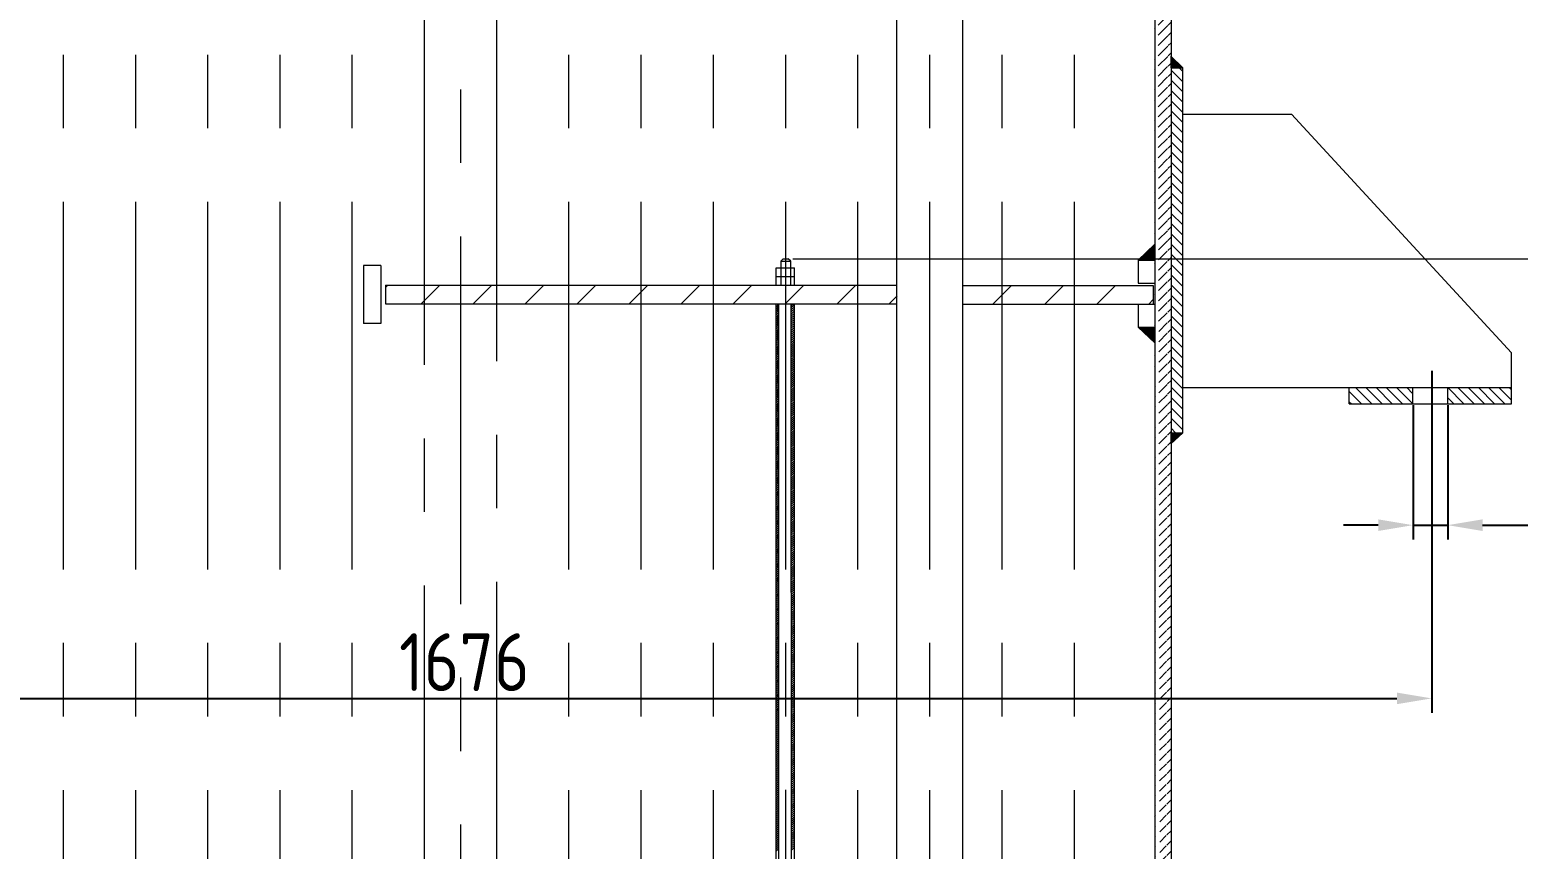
# Model space of a CAD drawing. Header units: inches. Extents: x 16 to 1170, y 5 to 1869.
# Drawn here: x 281.8 to 410.3, y 1180.5 to 1251.2 of the extents above; entities that cross this region are included whole.
import ezdxf

# ---------------------------------------------------------------- set-up
doc = ezdxf.new("R2010")
doc.units = ezdxf.units.IN
doc.header["$MEASUREMENT"] = 0
doc.linetypes.add('CENTER', pattern=[50.8, 31.75, -6.35, 6.35, -6.35])
doc.layers.get('Defpoints').update_dxf_attribs({"lineweight": 0})
for name, color, linetype, lineweight in [('中心线', 111, 'CENTER', 0), ('剖面线', 250, 'Continuous', 0), ('标注线', 20, 'Continuous', 0), ('粗实线', 7, 'Continuous', 0), ('粗实线1', 7, 'Continuous', 0)]:
    doc.layers.add(name, color=color, linetype=linetype, lineweight=lineweight)
doc.styles.add('STYLE1', font='isocp3.shx', dxfattribs={"width": 0.8, "oblique": 18, "bigfont": 'hztxt3.shx'})
doc.dimstyles.new('1-10', dxfattribs={"dimtxt": 4, "dimasz": 3, "dimexe": 1.25, "dimexo": 0.625, "dimtad": 1, "dimdec": 4, "dimlfac": 10, "dimdsep": 46, "dimtxsty": 'STYLE1', "dimcen": 0.5, "dimclrt": 4, "dimadec": 0, "dimazin": 0, "dimtp": 0.2, "dimtfac": 1, "dimtdec": 4, "dimtmove": 0, "dimatfit": 3, "dimfxl": 1.25, "dimtolj": 1, "dimarcsym": 0})

# ---------------------------------------------------------------- blocks, each defined once
blk = doc.blocks.new('*D59')
at = {"layer": 'Defpoints', "color": 0, "transparency": 16777216}
for p in [(402.87, 1222.41), (235.31, 1218.52), (402.87, 1193.48)]:
    blk.add_point(p, dxfattribs=at)
at = {"layer": '标注线', "color": 0, "lineweight": -2, "transparency": 16777216}
for p, q in [((402.87, 1221.78), (402.87, 1192.23)), ((235.31, 1217.9), (235.31, 1192.23)), ((238.31, 1193.48), (399.87, 1193.48))]:
    blk.add_line(p, q, dxfattribs=at)
at = {"layer": '标注线', "color": 0, "transparency": 16777216}
for points in [[(238.31, 1193.98), (238.31, 1192.98), (235.31, 1193.48)], [(399.87, 1193.98), (399.87, 1192.98), (402.87, 1193.48)]]:
    blk.add_solid(points, dxfattribs=at)
at = {"layer": '标注线', "color": 4, "transparency": 16777216, "insert": (319.33, 1196.61), "char_height": 4, "attachment_point": 5}
blk.add_mtext('\\A1;{\\Fgbenor,gbcbig|c134;\\H1.25x;1676}', dxfattribs=at)
blk = doc.blocks.new('*D60')
at = {"layer": 'Defpoints', "color": 0, "transparency": 16777216}
for p in [(401.26, 1219.41), (404.26, 1219.41), (404.26, 1208.44)]:
    blk.add_point(p, dxfattribs=at)
at = {"layer": '标注线', "color": 0, "lineweight": -2, "transparency": 16777216}
for p, q in [((401.26, 1218.79), (401.26, 1207.19)), ((404.26, 1218.79), (404.26, 1207.19)), ((398.26, 1208.44), (395.26, 1208.44)), ((401.26, 1208.44), (404.26, 1208.44)), ((407.26, 1208.44), (429.45, 1208.44))]:
    blk.add_line(p, q, dxfattribs=at)
at = {"layer": '标注线', "color": 0, "transparency": 16777216}
for points in [[(398.26, 1208.94), (398.26, 1207.94), (401.26, 1208.44)], [(407.26, 1208.94), (407.26, 1207.94), (404.26, 1208.44)]]:
    blk.add_solid(points, dxfattribs=at)
at = {"layer": '标注线', "color": 4, "transparency": 16777216, "insert": (421.53, 1211.56), "char_height": 4, "attachment_point": 5}
blk.add_mtext('\\A1;{\\Fgbenor,gbcbig|c134;\\H1.25x;4-\\Fgbenor,gbcbig|c0;%%C\\Fgbenor,gbcbig|c134;30}', dxfattribs=at)

msp = doc.modelspace()

# ---------------------------------------------------------------- hatches: boundary and pattern name
at = {"layer": '剖面线'}
h = msp.add_hatch(dxfattribs=at)
h.set_pattern_fill('ANSI31', scale=5, style=0)
edge = h.paths.add_edge_path()
edge.add_line((378.935615, 1401.584417), (379.007974, 679.477376))
edge.add_line((380.355951, 1402.125235), (380.407974, 680.90748))
edge.add_line((378.935592, 1399.400325), (380.135592, 1401.860875))
edge.add_line((380.135592, 1401.860875), (380.355961, 1401.983036))
edge.add_line((379.207974, 679.477376), (380.407974, 680.90748))
edge.add_line((379.007974, 679.477376), (379.207974, 679.477376))
h = msp.add_hatch(dxfattribs=at)
h.set_pattern_fill('ANSI31', scale=5, angle=90, style=0)
h.paths.add_polyline_path([(381.374988, 1247.924524), (380.36704, 1247.924523), (380.368231, 1231.435178), (381.374988, 1231.435178)])
h = msp.add_hatch(color=256, dxfattribs=at)
h.set_gradient(color1=(18, 20, 20), color2=(51, 56, 56), one_color=1, tint=0.21, name='INVCYLINDER')
h.paths.add_polyline_path([(378.952675, 1231.332444), (378.952665, 1231.435178), (377.632937, 1231.435178), (377.526565, 1231.332444)])
h = msp.add_hatch(dxfattribs=at)
h.set_pattern_fill('ANSI31', scale=5, angle=90, style=0)
h.paths.add_polyline_path([(381.374988, 1231.435178), (380.368263, 1231.435178), (380.369346, 1216.424524), (381.374988, 1216.424524)])
h = msp.add_hatch(dxfattribs=at)
h.set_pattern_fill('ANSI31', style=0)
h.set_pattern_definition([(45, (351.3155, -2126.7784), (-2.245064, 2.245064), [])])
h.paths.add_polyline_path([(315.908874, 1229.132444), (312.526565, 1229.132444), (312.526565, 1227.532444), (315.908874, 1227.532444)])
h.paths.add_polyline_path([(319.026565, 1229.132444), (315.908874, 1229.132444), (315.908874, 1227.532444), (319.026565, 1227.532444)])
h.paths.add_polyline_path([(322.144257, 1229.132444), (319.026565, 1229.132444), (319.026565, 1227.532444), (322.144257, 1227.532444)])
h.paths.add_polyline_path([(328.37964, 1229.132444), (322.144257, 1229.132444), (322.144257, 1227.532444), (328.37964, 1227.532444)])
h.paths.add_polyline_path([(334.615023, 1229.132444), (328.37964, 1229.132444), (328.37964, 1227.532444), (334.615023, 1227.532444)])
h.paths.add_polyline_path([(340.850405, 1229.132444), (334.615023, 1229.132444), (334.615023, 1227.532444), (340.850405, 1227.532444)])
h.paths.add_polyline_path([(347.085788, 1229.132444), (340.850405, 1229.132444), (340.850405, 1227.532444), (347.085788, 1227.532444)])
h.paths.add_polyline_path([(353.321171, 1229.132444), (347.085788, 1229.132444), (347.085788, 1227.532444), (353.321171, 1227.532444)])
h.paths.add_polyline_path([(356.706554, 1229.132444), (353.321171, 1229.132444), (353.321171, 1227.532444), (356.706554, 1227.532444)])
h.paths.add_polyline_path([(365.791937, 1229.132444), (362.406554, 1229.132444), (362.406554, 1227.532444), (365.791937, 1227.532444)])
h.paths.add_polyline_path([(372.02732, 1229.132444), (365.791937, 1229.132444), (365.791937, 1227.532444), (372.02732, 1227.532444)])
h.paths.add_polyline_path([(378.826565, 1229.132444), (372.02732, 1229.132444), (372.02732, 1227.532444), (378.826565, 1227.532444)])
h = msp.add_hatch(dxfattribs=at)
h.set_pattern_fill('ANSI31', scale=5, angle=90, style=0)
h.paths.add_polyline_path([(401.255918, 1220.324524), (395.755916, 1220.324524), (395.755916, 1218.924524), (401.255918, 1218.924524)])
h = msp.add_hatch(dxfattribs=at)
h.set_pattern_fill('ANSI31', scale=5, angle=90, style=0)
h.paths.add_polyline_path([(409.755918, 1220.324524), (404.255918, 1220.324524), (404.255918, 1218.924524), (409.755918, 1218.924524)])
at = {"layer": '粗实线'}
for points in [[(380.367002, 1248.916535), (380.367073, 1247.924523), (381.374988, 1247.924524)], [(378.952537, 1232.709656), (377.632937, 1231.435178), (378.952665, 1231.435178)], [(378.953256, 1225.532444), (377.526565, 1225.532444), (378.95339, 1224.193252)], [(381.374988, 1216.424524), (380.369346, 1216.424524), (380.369414, 1215.482242)]]:
    msp.add_hatch(color=7, dxfattribs=at).paths.add_polyline_path(points)

# ---------------------------------------------------------------- linework, layer by layer
at = {"layer": '中心线'}
for p, q in [((319.007974, 1588.975101), (319.007974, 482.409355)), ((359.537963, 645.815562), (359.537963, 1454.381075)), ((284.713368, 645.815562), (284.713368, 1448.299102)), ((290.948751, 645.815562), (290.948751, 1448.29911)), ((297.184134, 645.815562), (297.184134, 1448.299102)), ((303.419516, 645.815562), (303.419516, 1448.299121)), ((309.654899, 645.815562), (309.654899, 1448.298232)), ((315.890282, 968.279362), (315.890282, 1448.302149)), ((322.125665, 968.600269), (322.125665, 1448.296682)), ((328.361048, 645.815562), (328.361048, 1448.297898)), ((334.596431, 645.815562), (334.596431, 1448.298941)), ((340.831814, 645.815562), (340.831814, 1448.277238)), ((347.086237, 645.824019), (347.086237, 1448.322993)), ((353.30258, 645.815562), (353.30258, 1448.269505)), ((365.773345, 645.815562), (365.773345, 1448.29935)), ((372.008728, 645.815562), (372.008728, 1448.299031))]:
    msp.add_line(p, q, dxfattribs=at)
at = {"layer": '标注线'}
msp.add_line((347.711237, 1231.435178), (443.621785, 1231.435178), dxfattribs=at)
at = {"layer": '粗实线'}
for p, q in [((356.687963, 645.927376), (356.687963, 1454.499102)), ((362.387963, 645.927376), (362.387963, 1454.499102)), ((378.935615, 1401.584417), (379.007974, 679.477376)), ((380.355951, 1402.125235), (380.407974, 680.90748)), ((380.351188, 1248.932097), (380.351074, 1247.924523)), ((381.374988, 1247.924524), (380.351188, 1248.932097)), ((380.351074, 1247.924523), (381.374988, 1247.924524)), ((381.374988, 1216.424524), (381.374988, 1247.924524)), ((381.374988, 1243.924524), (390.755918, 1243.924524)), ((390.755918, 1243.924524), (409.755918, 1223.324524)), ((377.526565, 1231.332444), (378.952352, 1232.709477)), ((310.607327, 1230.865602), (310.607327, 1225.865602)), ((312.107327, 1230.865602), (310.607327, 1230.865602)), ((312.107327, 1230.865602), (312.107327, 1225.865602)), ((346.246964, 1229.165602), (346.246964, 1230.668799)), ((346.661471, 1231.246338), (346.876459, 1231.435178)), ((346.661471, 1231.246338), (346.661471, 1229.165602)), ((346.661471, 1231.246338), (347.512662, 1231.246338)), ((346.876459, 1231.435178), (347.28728, 1231.435178)), ((347.512662, 1231.246338), (347.28728, 1231.435178)), ((347.512662, 1229.165602), (347.512662, 1231.246338)), ((347.82936, 1229.165602), (347.82936, 1230.668799)), ((377.526565, 1231.332444), (377.526565, 1229.332444)), ((377.526565, 1231.332444), (378.95249, 1231.332444)), ((312.507327, 1229.165602), (356.687316, 1229.165602)), ((312.507327, 1229.165602), (312.507327, 1227.565602)), ((346.246964, 1229.915695), (347.82936, 1229.915695)), ((362.406554, 1229.132444), (378.826565, 1229.132444)), ((377.526565, 1229.332444), (378.952691, 1229.332444)), ((378.826565, 1229.132444), (378.826565, 1227.532444)), ((312.507327, 1227.565602), (356.687316, 1227.565602)), ((346.246961, 652.227376), (346.246961, 1227.565602)), ((346.246961, 652.427376), (346.49985, 1227.565602)), ((347.830452, 652.427376), (347.566437, 1227.565602)), ((347.830187, 650.896976), (347.830452, 1227.565602)), ((362.406554, 1227.532444), (378.952872, 1227.532444)), ((377.526565, 1227.532444), (377.526565, 1225.532444)), ((312.107327, 1225.865602), (310.607327, 1225.865602)), ((377.526565, 1225.532444), (378.953073, 1225.532444)), ((377.526565, 1225.532444), (378.953208, 1224.193423)), ((409.755918, 1218.924524), (409.755918, 1223.324524)), ((381.374988, 1220.324524), (409.755918, 1220.324524)), ((395.755916, 1218.924513), (395.755916, 1220.331687)), ((401.255918, 1218.924524), (401.255918, 1220.324524)), ((404.255918, 1218.924524), (404.255918, 1220.324524)), ((395.755918, 1218.924524), (409.755918, 1218.924524)), ((380.354235, 1216.424524), (380.354331, 1215.469596)), ((380.355918, 1216.424524), (381.374988, 1216.424524)), ((381.374988, 1216.424524), (380.355918, 1215.469596))]:
    msp.add_line(p, q, dxfattribs=at)
at = {"layer": '粗实线', "color": 7}
for p, q in [((346.246961, 1227.30201), (346.499845, 1227.554895)), ((346.246961, 1227.125233), (346.499767, 1227.37804)), ((346.246961, 1226.948456), (346.49969, 1227.201186)), ((346.246961, 1226.77168), (346.499612, 1227.024331)), ((346.246961, 1226.594903), (346.499534, 1226.847477)), ((346.246961, 1226.418126), (346.499456, 1226.670622)), ((346.246961, 1226.24135), (346.499379, 1226.493768)), ((347.566526, 1227.372372), (347.759756, 1227.565602)), ((347.566602, 1227.207438), (347.830452, 1227.471288)), ((347.566683, 1227.030742), (347.830452, 1227.294511)), ((347.566764, 1226.854046), (347.830452, 1227.117734)), ((347.566845, 1226.677351), (347.830452, 1226.940958)), ((347.566926, 1226.500655), (347.830452, 1226.764181)), ((347.567007, 1226.32396), (347.830452, 1226.587404)), ((347.567088, 1226.147264), (347.830452, 1226.410627)), ((346.246961, 1226.064573), (346.499301, 1226.316913)), ((346.246961, 1225.887796), (346.499223, 1226.140059)), ((346.246961, 1225.71102), (346.499145, 1225.963204)), ((346.246961, 1225.534243), (346.499068, 1225.78635)), ((346.246961, 1225.357466), (346.49899, 1225.609496)), ((346.246961, 1225.18069), (346.498912, 1225.432641)), ((346.246961, 1225.003913), (346.498834, 1225.255787)), ((346.246961, 1224.827136), (346.498757, 1225.078932)), ((347.56717, 1225.970569), (347.830451, 1226.23385)), ((347.567251, 1225.793873), (347.830451, 1226.057074)), ((347.567332, 1225.617177), (347.830451, 1225.880297)), ((347.567413, 1225.440482), (347.830451, 1225.70352)), ((347.567494, 1225.263786), (347.830451, 1225.526743)), ((347.567575, 1225.087091), (347.830451, 1225.349967)), ((347.567656, 1224.910395), (347.830451, 1225.17319)), ((346.246961, 1224.650359), (346.498679, 1224.902078)), ((346.246961, 1224.473583), (346.498601, 1224.725223)), ((346.246961, 1224.296806), (346.498523, 1224.548369)), ((346.246961, 1224.120029), (346.498446, 1224.371514)), ((346.246961, 1223.943253), (346.498368, 1224.19466)), ((346.246961, 1223.766476), (346.49829, 1224.017805)), ((346.246961, 1223.589699), (346.498212, 1223.840951)), ((347.567737, 1224.733699), (347.830451, 1224.996413)), ((347.567818, 1224.557004), (347.830451, 1224.819636)), ((347.5679, 1224.380308), (347.830451, 1224.642859)), ((347.567981, 1224.203613), (347.830451, 1224.466083)), ((347.568062, 1224.026917), (347.830451, 1224.289306)), ((347.568143, 1223.850222), (347.83045, 1224.112529)), ((347.568224, 1223.673526), (347.83045, 1223.935752)), ((346.246961, 1223.412923), (346.498134, 1223.664097)), ((346.246961, 1223.236146), (346.498057, 1223.487242)), ((346.246961, 1223.059369), (346.497979, 1223.310388)), ((346.246961, 1222.882592), (346.497901, 1223.133533)), ((346.246961, 1222.705816), (346.497823, 1222.956679)), ((346.246961, 1222.529039), (346.497746, 1222.779824)), ((346.246961, 1222.352262), (346.497668, 1222.60297)), ((347.568305, 1223.49683), (347.83045, 1223.758976)), ((347.568386, 1223.320135), (347.83045, 1223.582199)), ((347.568467, 1223.143439), (347.83045, 1223.405422)), ((347.568548, 1222.966744), (347.83045, 1223.228645)), ((347.56863, 1222.790048), (347.83045, 1223.051868)), ((347.568711, 1222.613352), (347.83045, 1222.875092)), ((347.568792, 1222.436657), (347.83045, 1222.698315)), ((347.568873, 1222.259961), (347.83045, 1222.521538)), ((346.246961, 1222.175486), (346.49759, 1222.426115)), ((346.246961, 1221.998709), (346.497512, 1222.249261)), ((346.246961, 1221.821932), (346.497435, 1222.072406)), ((346.246961, 1221.645156), (346.497357, 1221.895552)), ((346.246961, 1221.468379), (346.497279, 1221.718697)), ((346.246961, 1221.291602), (346.497201, 1221.541843)), ((346.246961, 1221.114826), (346.497124, 1221.364989)), ((347.568954, 1222.083266), (347.83045, 1222.344761)), ((347.569035, 1221.90657), (347.83045, 1222.167985)), ((347.569116, 1221.729874), (347.83045, 1221.991208)), ((347.569197, 1221.553179), (347.830449, 1221.814431)), ((347.569278, 1221.376483), (347.830449, 1221.637654)), ((347.56936, 1221.199788), (347.830449, 1221.460877)), ((347.569441, 1221.023092), (347.830449, 1221.284101)), ((346.246961, 1220.938049), (346.497046, 1221.188134)), ((346.246961, 1220.761272), (346.496968, 1221.01128)), ((346.246961, 1220.584495), (346.49689, 1220.834425)), ((346.246961, 1220.407719), (346.496812, 1220.657571)), ((346.246961, 1220.230942), (346.496735, 1220.480716)), ((346.246961, 1220.054165), (346.496657, 1220.303862)), ((346.246961, 1219.877389), (346.496579, 1220.127007)), ((346.246961, 1219.700612), (346.496501, 1219.950153)), ((347.569522, 1220.846397), (347.830449, 1221.107324)), ((347.569603, 1220.669701), (347.830449, 1220.930547)), ((347.569684, 1220.493005), (347.830449, 1220.75377)), ((347.569765, 1220.31631), (347.830449, 1220.576994)), ((347.569846, 1220.139614), (347.830449, 1220.400217)), ((347.569927, 1219.962919), (347.830449, 1220.22344)), ((347.570008, 1219.786223), (347.830449, 1220.046663)), ((346.246961, 1219.523835), (346.496424, 1219.773298)), ((346.246961, 1219.347059), (346.496346, 1219.596444)), ((346.246961, 1219.170282), (346.496268, 1219.41959)), ((346.246961, 1218.993505), (346.49619, 1219.242735)), ((346.246961, 1218.816728), (346.496113, 1219.065881)), ((346.246961, 1218.639952), (346.496035, 1218.889026)), ((346.246961, 1218.463175), (346.495957, 1218.712172)), ((347.57009, 1219.609527), (347.830449, 1219.869886)), ((347.570171, 1219.432832), (347.830448, 1219.69311)), ((347.570252, 1219.256136), (347.830448, 1219.516333)), ((347.570333, 1219.079441), (347.830448, 1219.339556)), ((347.570414, 1218.902745), (347.830448, 1219.162779)), ((347.570495, 1218.72605), (347.830448, 1218.986003)), ((347.570576, 1218.549354), (347.830448, 1218.809226)), ((347.570657, 1218.372658), (347.830448, 1218.632449)), ((346.246961, 1218.286398), (346.495879, 1218.535317)), ((346.246961, 1218.109622), (346.495802, 1218.358463)), ((346.246961, 1217.932845), (346.495724, 1218.181608)), ((346.246961, 1217.756068), (346.495646, 1218.004754)), ((346.246961, 1217.579292), (346.495568, 1217.827899)), ((346.246961, 1217.402515), (346.495491, 1217.651045)), ((346.246961, 1217.225738), (346.495413, 1217.47419)), ((347.570738, 1218.195963), (347.830448, 1218.455672)), ((347.57082, 1218.019267), (347.830448, 1218.278895)), ((347.570901, 1217.842572), (347.830448, 1218.102119)), ((347.570982, 1217.665876), (347.830448, 1217.925342)), ((347.571063, 1217.48918), (347.830448, 1217.748565)), ((347.571144, 1217.312485), (347.830447, 1217.571788)), ((347.571225, 1217.135789), (347.830447, 1217.395012)), ((346.246961, 1217.048962), (346.495335, 1217.297336)), ((346.246961, 1216.872185), (346.495257, 1217.120482)), ((346.246961, 1216.695408), (346.495179, 1216.943627)), ((346.246961, 1216.518631), (346.495102, 1216.766773)), ((346.246961, 1216.341855), (346.495024, 1216.589918)), ((346.246961, 1216.165078), (346.494946, 1216.413064)), ((346.246961, 1215.988301), (346.494868, 1216.236209)), ((346.246961, 1215.811525), (346.494791, 1216.059355)), ((347.571306, 1216.959094), (347.830447, 1217.218235)), ((347.571387, 1216.782398), (347.830447, 1217.041458)), ((347.571468, 1216.605703), (347.830447, 1216.864681)), ((347.57155, 1216.429007), (347.830447, 1216.687904)), ((347.571631, 1216.252311), (347.830447, 1216.511128)), ((347.571712, 1216.075616), (347.830447, 1216.334351)), ((347.571793, 1215.89892), (347.830447, 1216.157574)), ((346.246961, 1215.634748), (346.494713, 1215.8825)), ((346.246961, 1215.457971), (346.494635, 1215.705646)), ((346.246961, 1215.281195), (346.494557, 1215.528791)), ((346.246961, 1215.104418), (346.49448, 1215.351937)), ((346.246961, 1214.927641), (346.494402, 1215.175083)), ((346.246961, 1214.750865), (346.494324, 1214.998228)), ((346.246961, 1214.574088), (346.494246, 1214.821374)), ((347.571874, 1215.722225), (347.830447, 1215.980797)), ((347.571955, 1215.545529), (347.830447, 1215.804021)), ((347.572036, 1215.368833), (347.830447, 1215.627244)), ((347.572117, 1215.192138), (347.830447, 1215.450467)), ((347.572198, 1215.015442), (347.830446, 1215.27369)), ((347.57228, 1214.838747), (347.830446, 1215.096913)), ((347.572361, 1214.662051), (347.830446, 1214.920137)), ((346.246961, 1214.397311), (346.494169, 1214.644519)), ((346.246961, 1214.220534), (346.494091, 1214.467665)), ((346.246961, 1214.043758), (346.494013, 1214.29081)), ((346.246961, 1213.866981), (346.493935, 1214.113956)), ((346.246961, 1213.690204), (346.493857, 1213.937101)), ((346.246961, 1213.513428), (346.49378, 1213.760247)), ((346.246961, 1213.336651), (346.493702, 1213.583392)), ((347.572442, 1214.485356), (347.830446, 1214.74336)), ((347.572523, 1214.30866), (347.830446, 1214.566583)), ((347.572604, 1214.131964), (347.830446, 1214.389806)), ((347.572685, 1213.955269), (347.830446, 1214.21303)), ((347.572766, 1213.778573), (347.830446, 1214.036253)), ((347.572847, 1213.601878), (347.830446, 1213.859476)), ((347.572928, 1213.425182), (347.830446, 1213.682699)), ((347.57301, 1213.248486), (347.830446, 1213.505922)), ((346.246961, 1213.159874), (346.493624, 1213.406538)), ((346.246961, 1212.983098), (346.493546, 1213.229683)), ((346.246961, 1212.806321), (346.493469, 1213.052829)), ((346.246961, 1212.629544), (346.493391, 1212.875975)), ((346.246961, 1212.452767), (346.493313, 1212.69912)), ((346.246961, 1212.275991), (346.493235, 1212.522266)), ((346.246961, 1212.099214), (346.493158, 1212.345411)), ((347.573091, 1213.071791), (347.830446, 1213.329146)), ((347.573172, 1212.895095), (347.830445, 1213.152369)), ((347.573253, 1212.7184), (347.830445, 1212.975592)), ((347.573334, 1212.541704), (347.830445, 1212.798815)), ((347.573415, 1212.365009), (347.830445, 1212.622039)), ((347.573496, 1212.188313), (347.830445, 1212.445262)), ((347.573577, 1212.011617), (347.830445, 1212.268485)), ((346.246961, 1211.922437), (346.49308, 1212.168557)), ((346.246961, 1211.745661), (346.493002, 1211.991702)), ((346.246961, 1211.568884), (346.492924, 1211.814848)), ((346.246961, 1211.392107), (346.492847, 1211.637993)), ((346.246961, 1211.215331), (346.492769, 1211.461139)), ((346.246961, 1211.038554), (346.492691, 1211.284284)), ((346.246961, 1210.861777), (346.492613, 1211.10743)), ((346.246961, 1210.685001), (346.492536, 1210.930576)), ((347.573658, 1211.834922), (347.830445, 1212.091708)), ((347.57374, 1211.658226), (347.830445, 1211.914931)), ((347.573821, 1211.481531), (347.830445, 1211.738155)), ((347.573902, 1211.304835), (347.830445, 1211.561378)), ((347.573983, 1211.128139), (347.830445, 1211.384601)), ((347.574064, 1210.951444), (347.830445, 1211.207824)), ((347.574145, 1210.774748), (347.830444, 1211.031048)), ((346.246961, 1210.508224), (346.492458, 1210.753721)), ((346.246961, 1210.331447), (346.49238, 1210.576867)), ((346.246961, 1210.15467), (346.492302, 1210.400012)), ((346.246961, 1209.977894), (346.492224, 1210.223158)), ((346.246961, 1209.801117), (346.492147, 1210.046303)), ((346.246961, 1209.62434), (346.492069, 1209.869449)), ((346.246961, 1209.447564), (346.491991, 1209.692594)), ((347.574226, 1210.598053), (347.830444, 1210.854271)), ((347.574307, 1210.421357), (347.830444, 1210.677494)), ((347.574388, 1210.244662), (347.830444, 1210.500717)), ((347.57447, 1210.067966), (347.830444, 1210.32394)), ((347.574551, 1209.89127), (347.830444, 1210.147164)), ((347.574632, 1209.714575), (347.830444, 1209.970387)), ((347.574713, 1209.537879), (347.830444, 1209.79361)), ((346.246961, 1209.270787), (346.491913, 1209.51574)), ((346.246961, 1209.09401), (346.491836, 1209.338885)), ((346.246961, 1208.917234), (346.491758, 1209.162031)), ((346.246961, 1208.740457), (346.49168, 1208.985176)), ((346.246961, 1208.56368), (346.491602, 1208.808322)), ((346.246961, 1208.386903), (346.491525, 1208.631468)), ((346.246961, 1208.210127), (346.491447, 1208.454613)), ((347.574794, 1209.361184), (347.830444, 1209.616833)), ((347.574875, 1209.184488), (347.830444, 1209.440057)), ((347.574956, 1209.007792), (347.830444, 1209.26328)), ((347.575037, 1208.831097), (347.830444, 1209.086503)), ((347.575118, 1208.654401), (347.830443, 1208.909726)), ((347.5752, 1208.477706), (347.830443, 1208.73295)), ((347.575281, 1208.30101), (347.830443, 1208.556173)), ((347.575362, 1208.124315), (347.830443, 1208.379396)), ((346.246961, 1208.03335), (346.491369, 1208.277759)), ((346.246961, 1207.856573), (346.491291, 1208.100904)), ((346.246961, 1207.679797), (346.491214, 1207.92405)), ((346.246961, 1207.50302), (346.491136, 1207.747195)), ((346.246961, 1207.326243), (346.491058, 1207.570341)), ((346.246961, 1207.149467), (346.49098, 1207.393486)), ((346.246961, 1206.97269), (346.490902, 1207.216632)), ((347.575443, 1207.947619), (347.830443, 1208.202619)), ((347.575524, 1207.770923), (347.830443, 1208.025842)), ((347.575605, 1207.594228), (347.830443, 1207.849066)), ((347.575686, 1207.417532), (347.830443, 1207.672289)), ((347.575767, 1207.240837), (347.830443, 1207.495512)), ((347.575848, 1207.064141), (347.830443, 1207.318735)), ((347.57593, 1206.887445), (347.830443, 1207.141959)), ((346.246961, 1206.795913), (346.490825, 1207.039777)), ((346.246961, 1206.619137), (346.490747, 1206.862923)), ((346.246961, 1206.44236), (346.490669, 1206.686069)), ((346.246961, 1206.265583), (346.490591, 1206.509214)), ((346.246961, 1206.088806), (346.490514, 1206.33236)), ((346.246961, 1205.91203), (346.490436, 1206.155505)), ((346.246961, 1205.735253), (346.490358, 1205.978651)), ((346.246961, 1205.558476), (346.49028, 1205.801796)), ((347.576011, 1206.71075), (347.830443, 1206.965182)), ((347.576092, 1206.534054), (347.830443, 1206.788405)), ((347.576173, 1206.357359), (347.830442, 1206.611628)), ((347.576254, 1206.180663), (347.830442, 1206.434851)), ((347.576335, 1206.003968), (347.830442, 1206.258075)), ((347.576416, 1205.827272), (347.830442, 1206.081298)), ((347.576497, 1205.650576), (347.830442, 1205.904521)), ((346.246961, 1205.3817), (346.490203, 1205.624942)), ((346.246961, 1205.204923), (346.490125, 1205.448087)), ((346.246961, 1205.028146), (346.490047, 1205.271233)), ((346.246961, 1204.85137), (346.489969, 1205.094378)), ((346.246961, 1204.674593), (346.489892, 1204.917524)), ((346.246961, 1204.497816), (346.489814, 1204.740669)), ((346.246961, 1204.321039), (346.489736, 1204.563815)), ((347.576578, 1205.473881), (347.830442, 1205.727744)), ((347.57666, 1205.297185), (347.830442, 1205.550968)), ((347.576741, 1205.12049), (347.830442, 1205.374191)), ((347.576822, 1204.943794), (347.830442, 1205.197414)), ((347.576903, 1204.767098), (347.830442, 1205.020637)), ((347.576984, 1204.590403), (347.830442, 1204.84386)), ((347.577065, 1204.413707), (347.830442, 1204.667084)), ((347.577146, 1204.237012), (347.830441, 1204.490307)), ((346.246961, 1204.144263), (346.489658, 1204.386961)), ((346.246961, 1203.967486), (346.489581, 1204.210106)), ((346.246961, 1203.790709), (346.489503, 1204.033252)), ((346.246961, 1203.613933), (346.489425, 1203.856397)), ((346.246961, 1203.437156), (346.489347, 1203.679543)), ((346.246961, 1203.260379), (346.489269, 1203.502688)), ((346.246961, 1203.083603), (346.489192, 1203.325834)), ((347.577227, 1204.060316), (347.830441, 1204.31353)), ((347.577308, 1203.883621), (347.830441, 1204.136753)), ((347.57739, 1203.706925), (347.830441, 1203.959977)), ((347.577471, 1203.530229), (347.830441, 1203.7832)), ((347.577552, 1203.353534), (347.830441, 1203.606423)), ((347.577633, 1203.176838), (347.830441, 1203.429646)), ((347.577714, 1203.000143), (347.830441, 1203.252869)), ((346.246961, 1202.906826), (346.489114, 1203.148979)), ((346.246961, 1202.730049), (346.489036, 1202.972125)), ((346.246961, 1202.553273), (346.488958, 1202.79527)), ((346.246961, 1202.376496), (346.488881, 1202.618416)), ((346.246961, 1202.199719), (346.488803, 1202.441562)), ((346.246961, 1202.022942), (346.488725, 1202.264707)), ((346.246961, 1201.846166), (346.488647, 1202.087853)), ((346.246961, 1201.669389), (346.48857, 1201.910998)), ((347.577795, 1202.823447), (347.830441, 1203.076093)), ((347.577876, 1202.646751), (347.830441, 1202.899316)), ((347.577957, 1202.470056), (347.830441, 1202.722539)), ((347.578038, 1202.29336), (347.830441, 1202.545762)), ((347.57812, 1202.116665), (347.83044, 1202.368986)), ((347.578201, 1201.939969), (347.83044, 1202.192209)), ((347.578282, 1201.763274), (347.83044, 1202.015432)), ((346.246961, 1201.492612), (346.488492, 1201.734144)), ((346.246961, 1201.315836), (346.488414, 1201.557289)), ((346.246961, 1201.139059), (346.488336, 1201.380435)), ((346.246961, 1200.962282), (346.488259, 1201.20358)), ((346.246961, 1200.785506), (346.488181, 1201.026726)), ((346.246961, 1200.608729), (346.488103, 1200.849871)), ((346.246961, 1200.431952), (346.488025, 1200.673017)), ((347.578363, 1201.586578), (347.83044, 1201.838655)), ((347.578444, 1201.409882), (347.83044, 1201.661878)), ((347.578525, 1201.233187), (347.83044, 1201.485102)), ((347.578606, 1201.056491), (347.83044, 1201.308325)), ((347.578687, 1200.879796), (347.83044, 1201.131548)), ((347.578769, 1200.7031), (347.83044, 1200.954771)), ((347.57885, 1200.526404), (347.83044, 1200.777995)), ((346.246961, 1200.255175), (346.487947, 1200.496162)), ((346.246961, 1200.078399), (346.48787, 1200.319308)), ((346.246961, 1199.901622), (346.487792, 1200.142454)), ((346.246961, 1199.724845), (346.487714, 1199.965599)), ((346.246961, 1199.548069), (346.487636, 1199.788745)), ((346.246961, 1199.371292), (346.487559, 1199.61189)), ((346.246961, 1199.194515), (346.487481, 1199.435036)), ((347.578931, 1200.349709), (347.83044, 1200.601218)), ((347.579012, 1200.173013), (347.83044, 1200.424441)), ((347.579093, 1199.996318), (347.83044, 1200.247664)), ((347.579174, 1199.819622), (347.830439, 1200.070887)), ((347.579255, 1199.642926), (347.830439, 1199.894111)), ((347.579336, 1199.466231), (347.830439, 1199.717334)), ((347.579417, 1199.289535), (347.830439, 1199.540557)), ((347.579499, 1199.11284), (347.830439, 1199.36378)), ((346.246961, 1199.017739), (346.487403, 1199.258181)), ((346.246961, 1198.840962), (346.487325, 1199.081327)), ((346.246961, 1198.664185), (346.487248, 1198.904472)), ((346.246961, 1198.487409), (346.48717, 1198.727618)), ((346.246961, 1198.310632), (346.487092, 1198.550763)), ((346.246961, 1198.133855), (346.487014, 1198.373909)), ((346.246961, 1197.957078), (346.486937, 1198.197054)), ((347.57958, 1198.936144), (347.830439, 1199.187004)), ((347.579661, 1198.759449), (347.830439, 1199.010227)), ((347.579742, 1198.582753), (347.830439, 1198.83345)), ((347.579823, 1198.406057), (347.830439, 1198.656673)), ((347.579904, 1198.229362), (347.830439, 1198.479896)), ((347.579985, 1198.052666), (347.830439, 1198.30312)), ((347.580066, 1197.875971), (347.830439, 1198.126343)), ((346.246961, 1197.780302), (346.486859, 1198.0202)), ((346.246961, 1197.603525), (346.486781, 1197.843346)), ((346.246961, 1197.426748), (346.486703, 1197.666491)), ((346.246961, 1197.249972), (346.486626, 1197.489637)), ((346.246961, 1197.073195), (346.486548, 1197.312782)), ((346.246961, 1196.896418), (346.48647, 1197.135928)), ((346.246961, 1196.719642), (346.486392, 1196.959073)), ((346.246961, 1196.542865), (346.486314, 1196.782219)), ((347.580147, 1197.699275), (347.830438, 1197.949566)), ((347.580229, 1197.522579), (347.830438, 1197.772789)), ((347.58031, 1197.345884), (347.830438, 1197.596013)), ((347.580391, 1197.169188), (347.830438, 1197.419236)), ((347.580472, 1196.992493), (347.830438, 1197.242459)), ((347.580553, 1196.815797), (347.830438, 1197.065682)), ((347.580634, 1196.639102), (347.830438, 1196.888905)), ((346.246961, 1196.366088), (346.486237, 1196.605364)), ((346.246961, 1196.189311), (346.486159, 1196.42851)), ((346.246961, 1196.012535), (346.486081, 1196.251655)), ((346.246961, 1195.835758), (346.486003, 1196.074801)), ((346.246961, 1195.658981), (346.485926, 1195.897947)), ((346.246961, 1195.482205), (346.485848, 1195.721092)), ((346.246961, 1195.305428), (346.48577, 1195.544238)), ((347.580715, 1196.462406), (347.830438, 1196.712129)), ((347.580796, 1196.28571), (347.830438, 1196.535352)), ((347.580877, 1196.109015), (347.830438, 1196.358575)), ((347.580959, 1195.932319), (347.830438, 1196.181798)), ((347.58104, 1195.755624), (347.830438, 1196.005022)), ((347.581121, 1195.578928), (347.830437, 1195.828245)), ((347.581202, 1195.402232), (347.830437, 1195.651468)), ((346.246961, 1195.128651), (346.485692, 1195.367383)), ((346.246961, 1194.951875), (346.485615, 1195.190529)), ((346.246961, 1194.775098), (346.485537, 1195.013674)), ((346.246961, 1194.598321), (346.485459, 1194.83682)), ((346.246961, 1194.421545), (346.485381, 1194.659965)), ((346.246961, 1194.244768), (346.485304, 1194.483111)), ((346.246961, 1194.067991), (346.485226, 1194.306256)), ((347.581283, 1195.225537), (347.830437, 1195.474691)), ((347.581364, 1195.048841), (347.830437, 1195.297914)), ((347.581445, 1194.872146), (347.830437, 1195.121138)), ((347.581526, 1194.69545), (347.830437, 1194.944361)), ((347.581607, 1194.518755), (347.830437, 1194.767584)), ((347.581689, 1194.342059), (347.830437, 1194.590807)), ((347.58177, 1194.165363), (347.830437, 1194.414031)), ((347.581851, 1193.988668), (347.830437, 1194.237254)), ((346.246961, 1193.891214), (346.485148, 1194.129402)), ((346.246961, 1193.714438), (346.48507, 1193.952547)), ((346.246961, 1193.537661), (346.484992, 1193.775693)), ((346.246961, 1193.360884), (346.484915, 1193.598839)), ((346.246961, 1193.184108), (346.484837, 1193.421984)), ((346.246961, 1193.007331), (346.484759, 1193.24513)), ((346.246961, 1192.830554), (346.484681, 1193.068275)), ((347.581932, 1193.811972), (347.830437, 1194.060477)), ((347.582013, 1193.635277), (347.830437, 1193.8837)), ((347.582094, 1193.458581), (347.830436, 1193.706923)), ((347.582175, 1193.281885), (347.830436, 1193.530147)), ((347.582256, 1193.10519), (347.830436, 1193.35337)), ((347.582337, 1192.928494), (347.830436, 1193.176593)), ((347.582419, 1192.751799), (347.830436, 1192.999816)), ((346.246961, 1192.653778), (346.484604, 1192.891421)), ((346.246961, 1192.477001), (346.484526, 1192.714566)), ((346.246961, 1192.300224), (346.484448, 1192.537712)), ((346.246961, 1192.123448), (346.48437, 1192.360857)), ((346.246961, 1191.946671), (346.484293, 1192.184003)), ((346.246961, 1191.769894), (346.484215, 1192.007148)), ((346.246961, 1191.593117), (346.484137, 1191.830294)), ((346.246961, 1191.416341), (346.484059, 1191.65344)), ((347.5825, 1192.575103), (347.830436, 1192.82304)), ((347.582581, 1192.398408), (347.830436, 1192.646263)), ((347.582662, 1192.221712), (347.830436, 1192.469486)), ((347.582743, 1192.045016), (347.830436, 1192.292709)), ((347.582824, 1191.868321), (347.830436, 1192.115933)), ((347.582905, 1191.691625), (347.830436, 1191.939156)), ((347.582986, 1191.51493), (347.830436, 1191.762379)), ((346.246961, 1191.239564), (346.483982, 1191.476585)), ((346.246961, 1191.062787), (346.483904, 1191.299731)), ((346.246961, 1190.886011), (346.483826, 1191.122876)), ((346.246961, 1190.709234), (346.483748, 1190.946022)), ((346.246961, 1190.532457), (346.48367, 1190.769167)), ((346.246961, 1190.355681), (346.483593, 1190.592313)), ((346.246961, 1190.178904), (346.483515, 1190.415458)), ((347.583067, 1191.338234), (347.830436, 1191.585602)), ((347.583149, 1191.161538), (347.830435, 1191.408825)), ((347.58323, 1190.984843), (347.830435, 1191.232049)), ((347.583311, 1190.808147), (347.830435, 1191.055272)), ((347.583392, 1190.631452), (347.830435, 1190.878495)), ((347.583473, 1190.454756), (347.830435, 1190.701718)), ((347.583554, 1190.278061), (347.830435, 1190.524942)), ((347.583635, 1190.101365), (347.830435, 1190.348165)), ((346.246961, 1190.002127), (346.483437, 1190.238604)), ((346.246961, 1189.82535), (346.483359, 1190.061749)), ((346.246961, 1189.648574), (346.483282, 1189.884895)), ((346.246961, 1189.471797), (346.483204, 1189.70804)), ((346.246961, 1189.29502), (346.483126, 1189.531186)), ((346.246961, 1189.118244), (346.483048, 1189.354332)), ((346.246961, 1188.941467), (346.482971, 1189.177477)), ((347.583716, 1189.924669), (347.830435, 1190.171388)), ((347.583797, 1189.747974), (347.830435, 1189.994611)), ((347.583879, 1189.571278), (347.830435, 1189.817834)), ((347.58396, 1189.394583), (347.830435, 1189.641058)), ((347.584041, 1189.217887), (347.830435, 1189.464281)), ((347.584122, 1189.041191), (347.830434, 1189.287504)), ((347.584203, 1188.864496), (347.830434, 1189.110727)), ((346.246961, 1188.76469), (346.482893, 1189.000623)), ((346.246961, 1188.587914), (346.482815, 1188.823768)), ((346.246961, 1188.411137), (346.482737, 1188.646914)), ((346.246961, 1188.23436), (346.48266, 1188.470059)), ((346.246961, 1188.057584), (346.482582, 1188.293205)), ((346.246961, 1187.880807), (346.482504, 1188.11635)), ((346.246961, 1187.70403), (346.482426, 1187.939496)), ((347.584284, 1188.6878), (347.830434, 1188.933951)), ((347.584365, 1188.511105), (347.830434, 1188.757174)), ((347.584446, 1188.334409), (347.830434, 1188.580397)), ((347.584527, 1188.157714), (347.830434, 1188.40362)), ((347.584609, 1187.981018), (347.830434, 1188.226843)), ((347.58469, 1187.804322), (347.830434, 1188.050067)), ((347.584771, 1187.627627), (347.830434, 1187.87329)), ((346.246961, 1187.527253), (346.482349, 1187.762641)), ((346.246961, 1187.350477), (346.482271, 1187.585787)), ((346.246961, 1187.1737), (346.482193, 1187.408933)), ((346.246961, 1186.996923), (346.482115, 1187.232078)), ((346.246961, 1186.820147), (346.482037, 1187.055224)), ((346.246961, 1186.64337), (346.48196, 1186.878369)), ((346.246961, 1186.466593), (346.481882, 1186.701515)), ((346.246961, 1186.289817), (346.481804, 1186.52466)), ((347.584852, 1187.450931), (347.830434, 1187.696513)), ((347.584933, 1187.274236), (347.830434, 1187.519736)), ((347.585014, 1187.09754), (347.830434, 1187.34296)), ((347.585095, 1186.920844), (347.830433, 1187.166183)), ((347.585176, 1186.744149), (347.830433, 1186.989406)), ((347.585257, 1186.567453), (347.830433, 1186.812629)), ((347.585339, 1186.390758), (347.830433, 1186.635852)), ((346.246961, 1186.11304), (346.481726, 1186.347806)), ((346.246961, 1185.936263), (346.481649, 1186.170951)), ((346.246961, 1185.759486), (346.481571, 1185.994097)), ((346.246961, 1185.58271), (346.481493, 1185.817242)), ((346.246961, 1185.405933), (346.481415, 1185.640388)), ((346.246961, 1185.229156), (346.481338, 1185.463533)), ((346.246961, 1185.05238), (346.48126, 1185.286679)), ((347.58542, 1186.214062), (347.830433, 1186.459076)), ((347.585501, 1186.037367), (347.830433, 1186.282299)), ((347.585582, 1185.860671), (347.830433, 1186.105522)), ((347.585663, 1185.683975), (347.830433, 1185.928745)), ((347.585744, 1185.50728), (347.830433, 1185.751969)), ((347.585825, 1185.330584), (347.830433, 1185.575192)), ((347.585906, 1185.153889), (347.830433, 1185.398415)), ((347.585987, 1184.977193), (347.830433, 1185.221638)), ((346.246961, 1184.875603), (346.481182, 1185.109825)), ((346.246961, 1184.698826), (346.481104, 1184.93297)), ((346.246961, 1184.52205), (346.481027, 1184.756116)), ((346.246961, 1184.345273), (346.480949, 1184.579261)), ((346.246961, 1184.168496), (346.480871, 1184.402407)), ((346.246961, 1183.99172), (346.480793, 1184.225552)), ((346.246961, 1183.814943), (346.480715, 1184.048698)), ((347.586069, 1184.800497), (347.830433, 1185.044861)), ((347.58615, 1184.623802), (347.830432, 1184.868085)), ((347.586231, 1184.447106), (347.830432, 1184.691308)), ((347.586312, 1184.270411), (347.830432, 1184.514531)), ((347.586393, 1184.093715), (347.830432, 1184.337754)), ((347.586474, 1183.91702), (347.830432, 1184.160978)), ((347.586555, 1183.740324), (347.830432, 1183.984201)), ((346.246961, 1183.638166), (346.480638, 1183.871843)), ((346.246961, 1183.461389), (346.48056, 1183.694989)), ((346.246961, 1183.284613), (346.480482, 1183.518134)), ((346.246961, 1183.107836), (346.480404, 1183.34128)), ((346.246961, 1182.931059), (346.480327, 1183.164426)), ((346.246961, 1182.754283), (346.480249, 1182.987571)), ((346.246961, 1182.577506), (346.480171, 1182.810717)), ((346.246961, 1182.400729), (346.480093, 1182.633862)), ((347.586636, 1183.563628), (347.830432, 1183.807424)), ((347.586717, 1183.386933), (347.830432, 1183.630647)), ((347.586799, 1183.210237), (347.830432, 1183.45387)), ((347.58688, 1183.033542), (347.830432, 1183.277094)), ((347.586961, 1182.856846), (347.830432, 1183.100317)), ((347.587042, 1182.68015), (347.830432, 1182.92354)), ((347.587123, 1182.503455), (347.830431, 1182.746763)), ((346.246961, 1182.223953), (346.480016, 1182.457008)), ((346.246961, 1182.047176), (346.479938, 1182.280153)), ((346.246961, 1181.870399), (346.47986, 1182.103299)), ((346.246961, 1181.693622), (346.479782, 1181.926444)), ((346.246961, 1181.516846), (346.479705, 1181.74959)), ((346.246961, 1181.340069), (346.479627, 1181.572735)), ((346.246961, 1181.163292), (346.479549, 1181.395881)), ((347.587204, 1182.326759), (347.830431, 1182.569987)), ((347.587285, 1182.150064), (347.830431, 1182.39321)), ((347.587366, 1181.973368), (347.830431, 1182.216433)), ((347.587447, 1181.796673), (347.830431, 1182.039656)), ((347.587529, 1181.619977), (347.830431, 1181.862879)), ((347.58761, 1181.443281), (347.830431, 1181.686103)), ((347.587691, 1181.266586), (347.830431, 1181.509326)), ((346.246961, 1180.986516), (346.479471, 1181.219026)), ((346.246961, 1180.809739), (346.479394, 1181.042172)), ((346.246961, 1180.632962), (346.479316, 1180.865318)), ((346.246961, 1180.456186), (346.479238, 1180.688463)), ((346.246961, 1180.279409), (346.47916, 1180.511609)), ((347.587772, 1181.08989), (347.830431, 1181.332549)), ((347.587853, 1180.913195), (347.830431, 1181.155772)), ((347.587934, 1180.736499), (347.830431, 1180.978996)), ((347.588015, 1180.559803), (347.830431, 1180.802219)), ((347.588096, 1180.383108), (347.83043, 1180.625442))]:
    msp.add_line(p, q, dxfattribs=at)
at = {"layer": '粗实线1'}
msp.add_line((346.246964, 1230.668799), (347.82936, 1230.668799), dxfattribs=at)

# ---------------------------------------------------------------- dimensions: what is measured, and where the dimension line sits
at = {"layer": '标注线'}
for base, p1, p2, text, picture, middle in [((402.87037, 1193.481638), (235.314157, 1218.524269), (402.87037, 1222.405222), '{\\Fgbenor,gbcbig|c134;\\H1.25x;1676}', '*D59', (319.330301, 1193.481638)), ((404.255918, 1208.438671), (401.255918, 1219.412417), (404.255918, 1219.412417), '{\\Fgbenor,gbcbig|c134;\\H1.25x;4-\\Fgbenor,gbcbig|c0;%%C\\Fgbenor,gbcbig|c134;30}', '*D60', (421.532, 1208.438671))]:
    dim = msp.add_linear_dim(base=base, p1=p1, p2=p2, text=text, dimstyle='1-10', override={"dimtxsty": 'Standard'}, dxfattribs=at)
    dim.commit()
    dim.dimension.update_dxf_attribs({"geometry": picture, "text_midpoint": middle, "dimtype": 160})

doc.saveas('drawing.dxf')
